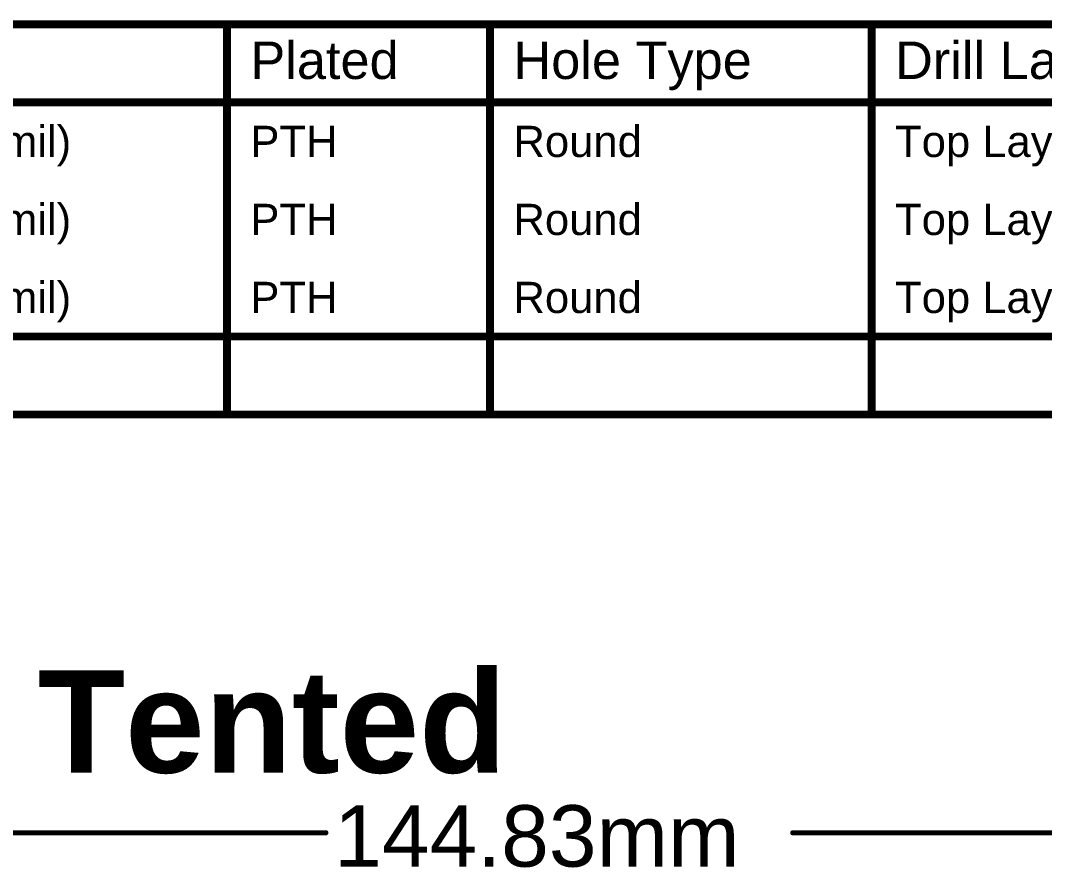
# Model space of a CAD drawing. Header units: inches. Extents: x -1 to 327, y 8 to 89.
# Drawn here: x 49.9 to 99.9, y 47.3 to 88.7 of the extents above; entities that cross this region are included whole.
import ezdxf

# ---------------------------------------------------------------- set-up
doc = ezdxf.new("R2010")
doc.units = ezdxf.units.IN
for name, color, linetype in [('Dimension', 6, 'Continuous'), ('Drill Drawing', 1, 'Continuous'), ('Fabrication', 76, 'Continuous')]:
    doc.layers.add(name, color=color, linetype=linetype)
doc.styles.add('Arial', font='', dxfattribs={"height": 0.2})
doc.styles.add('Arial_Bold', font='', dxfattribs={"height": 0.2})
doc.styles.get('Arial').set_extended_font_data('Arial')
doc.styles.get('Arial_Bold').set_extended_font_data('Arial', bold=True)

msp = doc.modelspace()

# ---------------------------------------------------------------- linework, layer by layer
at = {"layer": 'Dimension'}
for points in [[(4.216, 48.997, 0.254, 0.254, 0), (64.823, 48.997, 0.254, 0.254, 0)], [(87.628, 48.997, 0.254, 0.254, 0), (149.047, 48.997, 0.254, 0.254, 0)]]:
    msp.add_lwpolyline(points, format="xyseb", dxfattribs=at)
for points in [[(64.759, 48.997, 0.127, 0.127, 1), (64.886, 48.997, 0.127, 0.127, 1)], [(87.565, 48.997, 0.127, 0.127, 1), (87.692, 48.997, 0.127, 0.127, 1)]]:
    msp.add_lwpolyline(points, format="xyseb", close=True, dxfattribs=at)
at = {"layer": 'Drill Drawing'}
for points in [[(4.61, 88.481, 0.381, 0.381, 0), (327.049, 88.481, 0.381, 0.381, 0)], [(59.993, 69.431, 0.381, 0.381, 0), (59.993, 88.481, 0.381, 0.381, 0)], [(72.842, 69.431, 0.381, 0.381, 0), (72.842, 88.481, 0.381, 0.381, 0)], [(91.481, 69.431, 0.381, 0.381, 0), (91.481, 88.481, 0.381, 0.381, 0)], [(4.61, 84.671, 0.381, 0.381, 0), (327.049, 84.671, 0.381, 0.381, 0)], [(4.61, 73.241, 0.381, 0.381, 0), (327.049, 73.241, 0.381, 0.381, 0)], [(4.61, 69.431, 0.381, 0.381, 0), (327.049, 69.431, 0.381, 0.381, 0)]]:
    msp.add_lwpolyline(points, format="xyseb", dxfattribs=at)
for points in [[(59.898, 88.481, 0.191, 0.191, 1), (60.088, 88.481, 0.191, 0.191, 1)], [(72.747, 88.481, 0.191, 0.191, 1), (72.937, 88.481, 0.191, 0.191, 1)], [(91.385, 88.481, 0.191, 0.191, 1), (91.576, 88.481, 0.191, 0.191, 1)], [(59.898, 69.431, 0.191, 0.191, 1), (60.088, 69.431, 0.191, 0.191, 1)], [(72.747, 69.431, 0.191, 0.191, 1), (72.937, 69.431, 0.191, 0.191, 1)], [(91.385, 69.431, 0.191, 0.191, 1), (91.576, 69.431, 0.191, 0.191, 1)]]:
    msp.add_lwpolyline(points, format="xyseb", close=True, dxfattribs=at)

# ---------------------------------------------------------------- texts
at = {"layer": 'Dimension', "style": 'Arial'}
msp.add_text('144.83mm', height=3, dxfattribs=at).set_placement((65.229, 47.345))
at = {"layer": 'Drill Drawing', "style": 'Arial'}
for s, height, p in [('Plated', 1.8288, (61.136, 85.814)), ('Hole Type', 1.8288, (73.985, 85.814)), ('Drill Layer Pair', 1.8288, (92.624, 85.814)), ('1.700mm (66.93mil)', 1.524, (33.458, 82.004)), ('PTH', 1.524, (61.136, 82.004)), ('Round', 1.524, (73.985, 82.004)), ('Top Layer - Bottom Layer', 1.524, (92.624, 82.004)), ('1.000mm (39.37mil)', 1.524, (33.458, 78.194)), ('PTH', 1.524, (61.136, 78.194)), ('Round', 1.524, (73.985, 78.194)), ('Top Layer - Bottom Layer', 1.524, (92.624, 78.194)), ('0.300mm (11.81mil)', 1.524, (33.458, 74.384)), ('PTH', 1.524, (61.136, 74.384)), ('Round', 1.524, (73.985, 74.384)), ('Top Layer - Bottom Layer', 1.524, (92.624, 74.384))]:
    msp.add_text(s, height=height, dxfattribs=at).set_placement(p)
at = {"layer": 'Fabrication', "style": 'Arial_Bold'}
msp.add_text('Vias must be Tented', height=5, dxfattribs=at).set_placement((5.729, 51.929))

doc.saveas('drawing.dxf')
